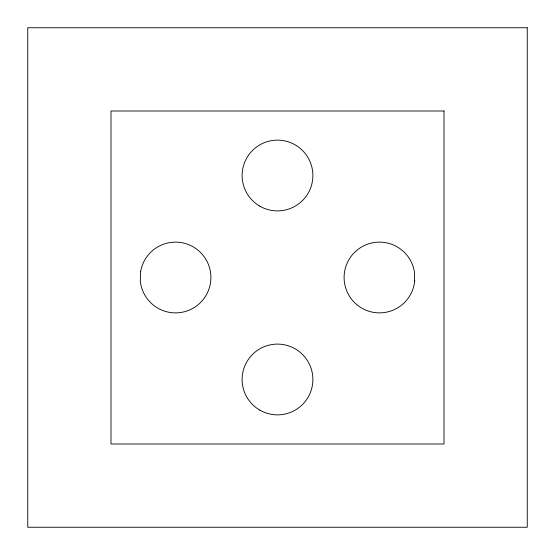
<?xml version="1.0" encoding="UTF-8"?>
<svg xmlns="http://www.w3.org/2000/svg" width="555" height="555" viewBox="0 0 555 555"><rect width="100%" height="100%" fill="white"/><g stroke="black" fill="none" stroke-linecap="round" stroke-linejoin="round"><path stroke-width="0.83" d="M140.602 271.777L140.311 281.01A35.381 35.381 0 0 0 193.577 307.928A35.381 35.381 0 0 0 195.457 248.272A35.381 35.381 0 0 0 140.602 271.777M527.25 27.75L27.75 27.75L27.75 527.25L527.25 527.25L527.25 27.75M444 111L111 111L111 444L444 444L444 111M414.689 280.99L414.391 271.756A35.381 35.381 0 0 0 359.522 248.286A35.381 35.381 0 0 0 361.444 307.935A35.381 35.381 0 0 0 414.689 280.99M259.809 410.124A35.381 35.381 0 0 0 312.881 379.481A35.381 35.381 0 0 0 259.809 348.838A35.381 35.381 0 0 0 259.809 410.124M259.809 206.162A35.381 35.381 0 0 0 312.881 175.519A35.381 35.381 0 0 0 259.809 144.876A35.381 35.381 0 0 0 259.809 206.162"/></g></svg>
